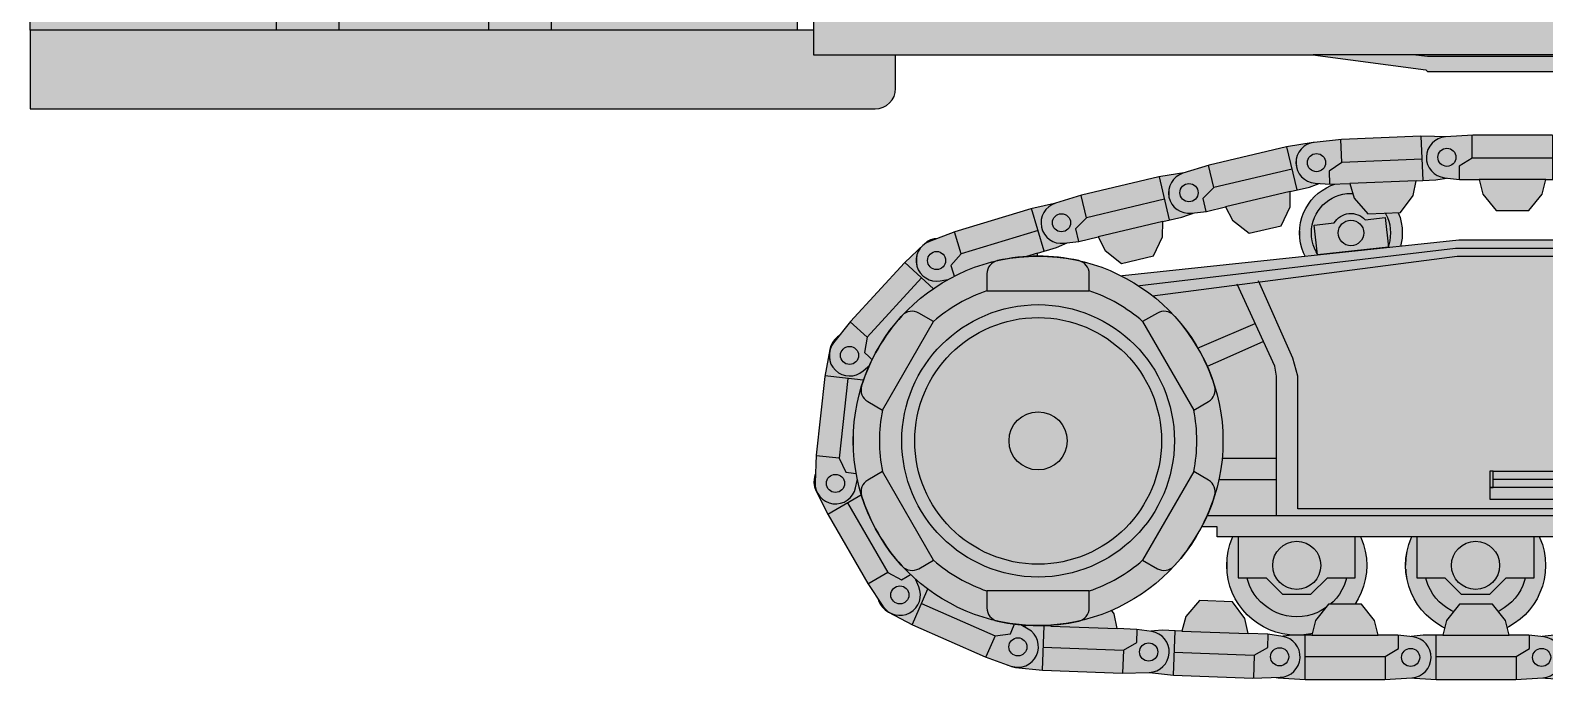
# Model space of a CAD drawing. Header units: millimetres. Extents: x -6554 to 5456, y -10594 to 19581.
# Drawn here: x -6554 to -2802, y 276 to 1887 of the extents above; entities that cross this region are included whole.
import ezdxf
from ezdxf.enums import TextEntityAlignment as Align

# ---------------------------------------------------------------- set-up
doc = ezdxf.new("R2010")
doc.units = ezdxf.units.MM
doc.set_wipeout_variables(frame=1)
doc.layers.add('Техника. Кран SANY SCC 1800', color=251, linetype='Continuous')
doc.layers.add('Техника. Кран SANY SCC 1800 Штрих', color=7, linetype='Continuous', true_color=0xffe494)
doc.styles.get("Standard").update_dxf_attribs({"font": 'arial.ttf'})

# ---------------------------------------------------------------- blocks, each defined once
blk = doc.blocks.new('BLOCK-20201113.150334')
at = {"color": 0, "linetype": 'ByBlock', "lineweight": -2, "transparency": 16777216}
blk.add_wipeout([(121.81131212791165, 36.98173590724005), (105.81460813989358, 70.77367630155393), (80.69104858475751, 98.46115595161714), (48.607622533506465, 117.65603930388156), (12.33163027497151, 126.70270497427353), (-25.008005372744336, 124.82084850021315), (-60.19061887511523, 112.17278614916816), (-90.18159490298592, 89.84945461042113), (-112.394113816469, 59.776314142367454), (-124.91227330803792, 24.54727133622842), (-126.6563412343326, -12.799053799741813), (-117.47588604017974, -49.04141874080608), (-98.16275197157096, -81.05380113482786), (-70.38275992309896, -106.07502844045715), (-36.532024944841694, -121.9469380774517), (0.4697165069746578, -127.3005259982827), (37.4309433758614, -121.67402775871864), (71.16362912043752, -105.55274720937007), (98.75821941645793, -80.3271974534598), (117.8345907205589, -48.1731645499311), (126.74734369990858, -11.86403885924247), (127.3013925808998, 0)], dxfattribs=at)
at = {"layer": 'Техника. Кран SANY SCC 1800 Штрих', "true_color": 0xadadad, "transparency": 16777216}
h = blk.add_hatch(color=253, dxfattribs=at)
h.dxf.hatch_style = 1
edge = h.paths.add_edge_path()
edge.add_arc((0, 0), 127.3013925808998, 0, 360)
at = {"layer": 'Техника. Кран SANY SCC 1800 Штрих', "transparency": 16777216}
h = blk.add_hatch(color=256, dxfattribs=at)
h.dxf.hatch_style = 1
edge = h.paths.add_edge_path()
edge.add_line((-83.1178960062125, -54.36107682582497), (-90.96002003184367, 19.41622406335409))
edge.add_line((-90.96002003184367, 19.41622406335409), (-41.4615607921628, 24.67763986139653))
edge.add_arc((-3.33066907387547e-14, -7.105427357601002e-15), 48.24983867797898, 42.895712417965285, 149.2391790215495, ccw=False)
edge.add_line((35.34753443863519, 32.84202706229462), (84.84599367831561, 38.10344286033705))
edge.add_line((84.84599367831561, 38.10344286033705), (92.68811770394768, -35.67385802884201))
edge.add_line((92.68811770394768, -35.67385802884201), (-83.1178960062125, -54.36107682582497))
at = {"color": 0, "linetype": 'ByBlock', "lineweight": -2, "transparency": 16777216}
blk.add_lwpolyline([(-83.1178960062125, -54.36107682582497), (-90.96002003184367, 19.41622406335409), (-41.4615607921628, 24.67763986139653, -0.5004542057179826), (35.34753443863519, 32.84202706229462), (84.84599367831561, 38.10344286033705), (92.68811770394768, -35.67385802884201)], format="xyb", close=True, dxfattribs=at)
for radius in [127.3013925808998, 97.94413496263614, 31.62702625891821]:
    blk.add_circle((0, 0), radius, dxfattribs=at)
blk = doc.blocks.new('BLOCK-20201113.14163')
at = {"color": 0, "linetype": 'ByBlock', "lineweight": -2, "transparency": 16777216}
blk.add_wipeout([(167.78424890663027, 43.303468969525454), (151.63907981433942, 83.85901310543244), (125.8712914935032, 119.09308369386628), (92.11604036736507, 146.7698188082095), (52.51534634892151, 165.1329252566232), (9.58216586201898, 173.01712835251146), (-33.959073797940206, 169.92211719709337), (-75.34535949146971, 156.0442930999332), (-111.9504258191737, 132.26430646573687), (-141.4514110521468, 100.09117302396498), (-161.97625985932663, 61.566515639108445), (-172.2225190404116, 19.135008265787405), (-171.5399877979736, -24.51075666371355), (-159.9719777787569, -66.60113310980233), (-138.25256462990487, -104.46517591623865), (-107.76000547916291, -135.70013200099507), (-70.4292783438781, -158.32391277983643), (-28.629293489051914, -170.90087232157256), (14.987431419622643, -172.6329096823628), (57.653093146289365, -163.41011430331355), (96.660240436085, -143.81774064695554), (129.53358178749787, -115.09906948041899), (154.18706097424416, -79.0765125311014), (169.05623271504558, -38.035967006940496), (173.2822685849787, -1.1368683772161603e-13)], dxfattribs=at)
at = {"layer": 'Техника. Кран SANY SCC 1800 Штрих', "true_color": 0xadadad, "transparency": 16777216}
h = blk.add_hatch(color=253, dxfattribs=at)
h.dxf.hatch_style = 1
edge = h.paths.add_edge_path()
edge.add_arc((0, 0), 173.2822685849787, 0, 360)
at = {"color": 0, "linetype": 'ByBlock', "lineweight": -2, "transparency": 16777216}
for radius in [173.2822685849787, 127.3659967992862]:
    blk.add_circle((0, 0), radius, dxfattribs=at)
blk.add_wipeout([(-145.0844929127338, -31.01377030010829), (-75.86623998025334, -31.041553174367436), (-35.24767781147739, -71.71568109166401), (35.24767781147739, -71.71568109166401), (75.86623998025334, -31.041553174367436), (145.0844929127338, -31.01377030010829), (145.0844929127338, 70.67154949313087), (-145.0844929127338, 70.67154949313087)], dxfattribs=at)
at = {"layer": 'Техника. Кран SANY SCC 1800 Штрих', "transparency": 16777216}
h = blk.add_hatch(color=256, dxfattribs=at)
h.dxf.hatch_style = 1
h.paths.add_polyline_path([(-145.0844929127338, 70.6715494931309), (-145.0844929127338, -31.01377030010826), (-75.86623998025334, -31.04155317436744), (-35.24767781147739, -71.71568109166401), (35.24767781147739, -71.71568109166401), (75.86623998025334, -31.04155317436744), (145.0844929127338, -31.01377030010826), (145.0844929127338, 70.6715494931309)])
at = {"color": 0, "linetype": 'ByBlock', "lineweight": -2, "transparency": 16777216}
blk.add_lwpolyline([(-145.0844929127338, 70.6715494931309), (-145.0844929127338, -31.01377030010826), (-75.86623998025334, -31.04155317436744), (-35.24767781147739, -71.71568109166401), (35.24767781147739, -71.71568109166401), (75.86623998025334, -31.04155317436744), (145.0844929127338, -31.01377030010826), (145.0844929127338, 70.6715494931309)], close=True, dxfattribs=at)
blk.add_circle((0, 0), 59.60485915977569, dxfattribs=at)
blk = doc.blocks.new('BLOCK-20201113.142927')
at = {"color": 0, "linetype": 'ByBlock', "lineweight": -2, "transparency": 16777216}
blk.add_wipeout([(3.432532222691009, -50.43122189891977), (3.432532222691009, -50.43122189891977), (25.897900695778475, -43.45274182775023), (42.813243067464214, -27.104556693492754), (50.55353224463306, -4.890149472297196), (47.459992580937495, 18.429841460043292), (34.195582286037734, 37.85784661404358), (13.602918768239618, 49.23036497973766), (5.745663823422149, 50.75901279036958), (-31.52215389699535, 55.00000000000006), (-80.15801499094225, 55.00000000000006), (-89.32546577283293, 91.47686967593478), (-121.79808920844329, 132.1509975932309), (-203.2019107915566, 132.1509975932309), (-235.67453422716693, 91.47686967593478), (-244.84198500905765, 55.00000000000006), (-293.4778461030046, 55.00000000000006), (-330.7456638234303, 50.75901279036822), (-330.7456638234303, 50.75901279036822), (-352.86868740121645, 42.761276078522485), (-369.01933722155286, 25.657227577767912), (-375.7364629344389, 3.1123348769237396), (-371.5805570110273, -20.04193925747842), (-357.4422470979698, -38.8435391239162), (-336.35143086801367, -49.263204928994384), (-328.43253222269095, -50.43122189891977), (-260.94965691887137, -54.99999999999997), (-64.05034308112856, -54.99999999999997)], dxfattribs=at)
at = {"layer": 'Техника. Кран SANY SCC 1800 Штрих', "true_color": 0xadadad, "transparency": 16777216}
h = blk.add_hatch(color=253, dxfattribs=at)
h.dxf.hatch_style = 1
edge = h.paths.add_edge_path()
edge.add_line((-64.05034308112863, -55), (3.432532222690952, -50.43122189891983))
edge.add_arc((9.769962616701378e-15, 0.2687987270402765), 50.81608376225574, 273.8731728589847, 443.5078076067492)
edge.add_line((5.745663823422092, 50.75901279036952), (-31.52215389699541, 55))
edge.add_line((-31.52215389699541, 55), (-80.15801499094232, 55))
edge.add_line((-80.15801499094232, 55), (-89.32546577283301, 91.47686967593472))
edge.add_line((-89.32546577283301, 91.47686967593472), (-121.7980892084433, 132.1509975932308))
edge.add_line((-121.7980892084433, 132.1509975932308), (-203.2019107915567, 132.1509975932308))
edge.add_line((-203.2019107915567, 132.1509975932308), (-235.674534227167, 91.47686967593472))
edge.add_line((-235.674534227167, 91.47686967593472), (-244.8419850090577, 55))
edge.add_line((-244.8419850090577, 55), (-293.4778461030046, 55))
edge.add_line((-293.4778461030046, 55), (-330.7456638234303, 50.75901279036816))
edge.add_arc((-325.0000000000089, 0.2687987270398575), 50.81608376225473, 96.4921923932502, 266.1268271410252)
edge.add_line((-328.432532222691, -50.43122189891983), (-260.9496569188714, -55))
edge.add_line((-260.9496569188714, -55), (-64.05034308112863, -55))
at = {"color": 0, "linetype": 'ByBlock', "lineweight": -2, "transparency": 16777216}
blk.add_line((-244.8419850090577, 55), (-80.15801499094232, 55), dxfattribs=at)
blk.add_lwpolyline([(-64.05034308112863, -55), (3.432532222690952, -50.43122189891983, 0.9134026468780254), (5.745663823422092, 50.75901279036952), (-31.52215389699541, 55), (-80.15801499094232, 55), (-89.32546577283301, 91.47686967593472), (-121.7980892084433, 132.1509975932308), (-203.2019107915567, 132.1509975932308), (-235.674534227167, 91.47686967593472), (-244.8419850090577, 55), (-293.4778461030046, 55), (-330.7456638234303, 50.75901279036816, 0.9134026468781105), (-328.432532222691, -50.43122189891983), (-260.9496569188714, -55)], format="xyb", close=True, dxfattribs=at)
for points in [[(-262.2016225710458, 54.86459797551652), (-262.2016225710458, -55)], [(-62.8150471535123, 1.915996209953391), (-30.28685796937907, 22.28639961771432), (-30.28685796937907, 55)], [(-262.1849528464877, 1.915996209953391), (-62.8150471535123, 1.915996209953391)], [(-62.8150471535123, 1.915996209953391), (-62.8150471535123, -55)]]:
    blk.add_lwpolyline(points, dxfattribs=at)
for centre in [(-325, 0), (0, 0)]:
    blk.add_circle(centre, 22.47519651151177, dxfattribs=at)
blk = doc.blocks.new('BLOCK-20201113.150227')
at = {"color": 0, "linetype": 'ByBlock', "lineweight": -2, "transparency": 16777216}
blk.add_wipeout([(-2606.058335982071, 441.9261224063912), (2336.869225280111, 441.9261224063912), (2742.608086012396, 381.5507793502675), (2747.9515798746324, 417.46052333264197), (2770.5460306196696, 429.3416364334953), (2945.41699219793, 403.32023370961906), (2963.5732210677916, 385.3752788138736), (2958.2297272055575, 349.4655348314991), (4005.109970435358, 193.68614088928825), (4005.109970435358, 96.03058320131913), (4033.62073693973, 96.03058320131913), (4033.62073693973, -209.2444530900584), (4005.081923569421, -209.2444530900584), (4005.081923569421, -294.4651979687824), (-3204.52849329771, -294.4651979687824), (-3204.52849329771, -269.8524110711787), (-3327.160686386913, -269.8524110711787), (-3327.160686386913, -269.8524110711787), (-3367.700209387212, -320.8852983444558), (-3416.2582862497534, -364.3585278075425), (-3471.4466325607027, -399.02919177582453), (-3531.687403274307, -423.90604954302626), (-3595.2583035950825, -438.2778671366618), (-3660.341829705104, -441.73375162906586), (-3725.077231534888, -434.1748986423313), (-3787.6137119526215, -415.8174171837745), (-3846.163341397051, -387.1861510493777), (-3899.052175114897, -349.09967344242614), (-3944.7681115514733, -302.646883813969), (-3982.004123614286, -249.15587602577398), (-4009.6956268197578, -190.15596790076052), (-4027.050915960853, -127.33397774311106), (-4033.573800105618, -62.48599789043692), (-4029.0777887878644, 2.5339558989135185), (-4013.691423804138, 65.86695109988523), (-3987.8546041799514, 125.70228564600347), (-3952.306009375136, 180.3292562369288), (-3908.0619803012355, 228.18606766274934), (-3856.3874619465446, 267.9044848183912), (-3798.759838364542, 298.34895079875696), (-3736.82669399008, 318.64905268103576), (-3688.9077448009994, 326.82514605330925)], dxfattribs=at)
at = {"layer": 'Техника. Кран SANY SCC 1800 Штрих', "transparency": 16777216}
h = blk.add_hatch(color=256, dxfattribs=at)
h.dxf.hatch_style = 1
edge = h.paths.add_edge_path()
edge.add_line((-3688.907744800999, 326.8251460533102), (-2606.058335982071, 441.9261224063921))
edge.add_line((-2606.058335982071, 441.9261224063921), (2336.869225280111, 441.9261224063921))
edge.add_line((2336.869225280111, 441.9261224063921), (2742.608086012396, 381.5507793502675))
edge.add_line((2742.608086012396, 381.5507793502675), (2747.951579874632, 417.4605233326411))
edge.add_line((2747.951579874632, 417.4605233326411), (2770.54603061967, 429.3416364334953))
edge.add_line((2770.54603061967, 429.3416364334953), (2945.416992197929, 403.3202337096191))
edge.add_line((2945.416992197929, 403.3202337096191), (2963.573221067792, 385.3752788138745))
edge.add_line((2963.573221067792, 385.3752788138745), (2958.229727205558, 349.4655348314991))
edge.add_line((2958.229727205558, 349.4655348314991), (4005.109970435357, 193.6861408892887))
edge.add_line((4005.109970435357, 193.6861408892887), (4005.109970435357, 96.0305832013205))
edge.add_line((4005.109970435357, 96.0305832013205), (4033.62073693973, 96.0305832013205))
edge.add_line((4033.62073693973, 96.0305832013205), (4033.62073693973, -209.2444530900589))
edge.add_line((4033.62073693973, -209.2444530900589), (4005.081923569421, -209.2444530900589))
edge.add_line((4005.081923569421, -209.2444530900589), (4005.081923569421, -294.4651979687819))
edge.add_line((4005.081923569421, -294.4651979687819), (-3204.528493297709, -294.4651979687819))
edge.add_line((-3204.528493297709, -294.4651979687819), (-3204.528493297709, -269.8524110711783))
edge.add_line((-3204.528493297709, -269.8524110711783), (-3327.160686386913, -269.8524110711783))
edge.add_arc((-3648.165473485136, -56.47085895179795), 385.4552634545951, 96.06744571975759, 326.38681662259023, ccw=False)
at = {"color": 0, "linetype": 'ByBlock', "lineweight": -2, "transparency": 16777216}
blk.add_lwpolyline([(-3688.907744800999, 326.8251460533102), (-2606.058335982071, 441.9261224063921), (2336.869225280111, 441.9261224063921), (2742.608086012396, 381.5507793502675), (2747.951579874632, 417.4605233326411), (2770.54603061967, 429.3416364334953), (2945.416992197929, 403.3202337096191), (2963.573221067792, 385.3752788138745), (2958.229727205558, 349.4655348314991), (4005.109970435357, 193.6861408892887), (4005.109970435357, 96.0305832013205), (4033.62073693973, 96.0305832013205), (4033.62073693973, -209.2444530900589), (4005.081923569421, -209.2444530900589), (4005.081923569421, -294.4651979687819), (-3204.528493297709, -294.4651979687819), (-3204.528493297709, -269.8524110711783), (-3327.160686386913, -269.8524110711783, -1.574523188373313)], format="xyb", close=True, dxfattribs=at)
for points in [[(-3689.724012373841, 294.0204641542525), (-2614.226501014642, 421.5446058489269), (2301.240859761208, 421.5446058489269), (4005.082187561094, 165.3087131196667)], [(-3542.438984076845, 280.2681930819701), (-2610.114635624097, 401.1964287405754), (-1304.267643908491, 401.1964287405754), (-1304.267643908491, -225.374064730755)], [(-1287.849857521439, -225.374064730755), (-3004.710662303188, -225.374064730755), (-3004.710662303188, 104.041617623438), (-3016.917037120429, 148.922373880851), (-3102.377158345567, 340.2352460382972)], [(-3057.646730786246, -241.6492724725281), (-3057.646730786246, 104.1919463215299), (-3061.703030428272, 128.5853099222027), (-3155.27575093746, 332.0115152572052)], [(-3349.735285390534, 131.9719773700273), (-3110.489757629618, 234.3324859323247)], [(-3325.191517374783, 85.86361825460914), (-3090.208259419492, 189.7131898700436)], [(-3297.819792656305, -99.23981558832065), (-3057.646730786246, -99.23981558832065)], [(-3308.416112422846, -152.0828424316933), (-3057.646730786246, -152.0828424316933)], [(-3347.678233699134, -241.6159330234118), (4005.081923569421, -241.6159330234118)]]:
    blk.add_lwpolyline(points, dxfattribs=at)
for points in [[(-2528.705257466132, -131.7235521736375), (-2528.688587741575, -172.4754721388613), (-2520.592650444984, -172.4721604655738), (-2520.609320169541, -131.72024050035)], [(-2520.592658182082, -131.7235521736375), (-2215.520036814843, -131.7268638469254), (-2215.520257786801, -152.0828858586196), (-2520.59287915404, -152.0795741853317)], [(-2528.688587741575, -200.9251353815616), (-2207.407429793752, -200.9251353815616), (-2207.407429793752, -172.4754721388617), (-2528.688587741575, -172.4754721388617)]]:
    blk.add_lwpolyline(points, close=True, dxfattribs=at)
blk.add_circle((-3648.165473485136, -56.47085895179794), 352.9465678076411, dxfattribs=at)
blk = doc.blocks.new('*U1')
at = {"color": 0, "linetype": 'ByBlock', "lineweight": -2}
blk.add_lwpolyline([(-100.7542170375336, 31.68359700821202, 0.3506497923044713), (-126.7558923937822, -0.8340782691102504), (-126.7558923937822, -42.90235564371415), (126.7558923937822, -42.90235564371415), (126.7558923937822, -0.8340782691102504, 0.3506497923044713), (100.7542170375336, 31.68359700821202, 0.1113477824091882)], format="xyb", close=True, dxfattribs=at)
blk = doc.blocks.new('*U2')
at = {"color": 0, "linetype": 'ByBlock', "lineweight": -2, "transparency": 16777216}
blk.add_blockref('*U1', (2233.597275022788, 4234.526415036973), dxfattribs=at)
for p, rotation in [((1874.077822846987, 4026.957762544367), 59.99999999999999), ((2593.11672719859, 4026.957762544367), 299.9999999999999), ((1874.077822846987, 3611.820457559155), 120), ((2593.11672719859, 3611.820457559155), 240), ((2233.597275022788, 3404.251805066549), 180)]:
    blk.add_blockref('*U1', p, dxfattribs=dict(at, rotation=rotation))
blk = doc.blocks.new('BLOCK-20201113.142016')
at = {"color": 0, "linetype": 'ByBlock', "lineweight": -2, "transparency": 16777216}
blk.add_wipeout([(452.5279760660534, 70.84321835308401), (436.1255688241612, 139.98149494437916), (409.2271859199806, 205.7509198353073), (372.4801747976856, 266.5686592451316), (326.76890400150387, 320.97104867373537), (273.1934796019474, 367.64881804793254), (213.04326959482202, 405.4786011485801), (147.7658734456177, 433.54997099978596), (78.93228357086892, 451.18735057551135), (8.19907719447289, 457.96627151158236), (-62.73145151484304, 453.72358953431353), (-132.15225954867785, 438.56141075708), (-198.39263745162404, 412.84463435298494), (-259.85841729584234, 377.1921707426616), (-315.0703385760434, 332.4620466438821), (-362.69964869561244, 279.73075545091706), (-401.6000812680718, 220.26734990583486), (-430.8354426310462, 155.50290055806659), (-449.702142664444, 86.99605503739531), (-457.7461276770035, 16.395527004942892), (-454.7738078474555, -54.599582461654904), (-440.8567162360504, -124.28067612717587), (-416.3297872407803, -190.97078039613268), (-381.7832959296703, -253.06490404269653), (-338.04865224045096, -309.06866458357763), (-286.1783919301943, -357.6342526958364), (-227.4208458208721, -397.59286914528604), (-163.19009696109313, -427.98285358515295), (-95.03194872721174, -448.07282826586356), (-24.58672288935061, -457.37929967000446), (46.450217040756506, -455.6782944643381), (116.36926711890597, -443.01074973331083), (183.4877269936161, -419.6815277704962), (246.1902964584931, -386.25207913840507), (302.9679499252401, -343.52693057045576), (352.45425324839846, -292.5343229027583), (393.4582488863207, -234.50146501114136), (424.99311797068736, -170.82499930225322), (446.2999294915251, -103.03738954826622), (456.8659050401599, -32.77003998924977), (458.0396606289256, -2.2737367544323206e-13)], dxfattribs=at)
at = {"layer": 'Техника. Кран SANY SCC 1800 Штрих', "true_color": 0xadadad, "transparency": 16777216}
h = blk.add_hatch(color=253, dxfattribs=at)
h.dxf.hatch_style = 1
edge = h.paths.add_edge_path()
edge.add_arc((0, 0), 458.0396606289257, 0, 360)
at = {"color": 0, "linetype": 'ByBlock', "lineweight": -2, "transparency": 16777216}
for radius in [458.0396606289257, 337.7253539991992, 305.7730510978384, 72.10960792944024]:
    blk.add_circle((0, 0), radius, dxfattribs=at)
for start, end in [(108.8050730948377, 131.1949269051623), (48.8050730948377, 71.19492690516235), (168.8050730948377, 191.1949269051623), (348.8050730948377, 11.19492690516234), (228.8050730948377, 251.1949269051623), (288.8050730948377, 311.1949269051623)]:
    blk.add_arc((0, 0), 393.2250167115661, start, end, dxfattribs=at)
blk.add_blockref('*U2', (-2233.597275022788, -3819.389110051761), dxfattribs=at)
blk = doc.blocks.new('BLOCK-20201115.205518')
at = {"color": 0, "linetype": 'ByBlock', "lineweight": -2, "transparency": 16777216}
for name, p in [('BLOCK-20201113.150334', (-2927.743730138334, 1107.512721688945)), ('BLOCK-20201113.14163', (-3062, 283.2822685849787)), ('BLOCK-20201113.14163', (-2619, 283.2822685849787))]:
    blk.add_blockref(name, p, dxfattribs=at)
blk.add_blockref('BLOCK-20201113.142927', (-2130.741600443669, 55), dxfattribs=at)
blk.add_blockref('BLOCK-20201113.142927', (-2455.341600443669, 55), dxfattribs=at)
blk.add_blockref('BLOCK-20201113.142927', (-2779.941600443669, 55), dxfattribs=at)
at = {"color": 0, "linetype": 'ByBlock', "lineweight": -2, "transparency": 16777216, "rotation": 357.8892922874758}
blk.add_blockref('BLOCK-20201113.142927', (-3104.513424581473, 56.52951107748277), dxfattribs=at)
blk.add_blockref('BLOCK-20201113.142927', (-3428.893192626705, 68.48468079274653), dxfattribs=at)
at = {"color": 0, "linetype": 'ByBlock', "lineweight": -2, "transparency": 16777216, "rotation": 336.2269149652674}
blk.add_blockref('BLOCK-20201113.142927', (-3752.943262233125, 81.21867850651142), dxfattribs=at)
at = {"color": 0, "linetype": 'ByBlock', "lineweight": -2, "transparency": 16777216, "rotation": 299.9901249002318}
blk.add_blockref('BLOCK-20201113.142927', (-4045.376714343827, 210.0148830824064), dxfattribs=at)
at = {"color": 0, "linetype": 'ByBlock', "lineweight": -2, "transparency": 16777216, "rotation": 263.7391067876217}
blk.add_blockref('BLOCK-20201113.142927', (-4204.935490908756, 486.4888254738744), dxfattribs=at)
at = {"color": 0, "linetype": 'ByBlock', "lineweight": -2, "transparency": 16777216, "rotation": 227.4880886750115}
blk.add_blockref('BLOCK-20201113.142927', (-4170.123457275357, 803.7977700605115), dxfattribs=at)
at = {"color": 0, "linetype": 'ByBlock', "lineweight": -2, "transparency": 16777216, "rotation": 196.8376802669324}
blk.add_blockref('BLOCK-20201113.142927', (-3954.417458900764, 1039.101332008899), dxfattribs=at)
at = {"color": 0, "linetype": 'ByBlock', "lineweight": -2, "transparency": 16777216, "rotation": 193.2754573099571}
blk.add_blockref('BLOCK-20201113.142927', (-3644.939748241931, 1132.760284509013), dxfattribs=at)
blk.add_blockref('BLOCK-20201113.142927', (-3329.013928394482, 1207.299108981346), dxfattribs=at)
at = {"color": 0, "linetype": 'ByBlock', "lineweight": -2, "transparency": 16777216, "rotation": 182.3329865793087}
blk.add_blockref('BLOCK-20201113.142927', (-3013.088108547032, 1281.837933453681), dxfattribs=at)
at = {"color": 0, "linetype": 'ByBlock', "lineweight": -2, "transparency": 16777216}
blk.add_blockref('BLOCK-20201113.150227', (-54.69086221649286, 648.4405608191569), dxfattribs=at)
at = {"color": 0, "linetype": 'ByBlock', "lineweight": -2, "transparency": 16777216, "rotation": 180}
blk.add_blockref('BLOCK-20201113.142927', (-2690.019795385547, 1295), dxfattribs=at)
at = {"color": 0, "linetype": 'ByBlock', "lineweight": -2, "transparency": 16777216}
blk.add_blockref('BLOCK-20201113.142016', (-3702.856335701628, 591.9697018673592), dxfattribs=at)
blk = doc.blocks.new('BLOCK-20201115.205553')
at = {"color": 0, "linetype": 'ByBlock', "lineweight": -2, "transparency": 16777216}
blk.add_wipeout([(-4259.619102375178, 2330.6040068283864), (-4861.159300513558, 2330.6040068283864), (-4861.159300513558, 2540.218165711998), (-4830.71693107755, 2712.6985898673147), (-4793.5224210060005, 2807.386574657299), (-4793.5224210060005, 2807.386574657299), (-4790.393456193539, 2835.419097500663), (-4798.161308652901, 2862.535019501047), (-4815.658468340827, 2884.6588112333984), (-4840.2551080597805, 2898.465261620713), (-4861.159300513558, 2902.056326844303), (-5221.863138858593, 2902.056326844303), (-5476.606891511157, 2834.4012147337735), (-5476.606891511157, 2834.4012147337735), (-5504.197585647626, 2820.324422820636), (-5527.739238012207, 2800.19501454709), (-5545.930634505989, 2775.1255995737793), (-5557.766284892765, 2746.5018357852787), (-5557.766284892765, 2746.5018357852787), (-5638.901368137063, 2401.601762817907), (-5669.337660038756, 2404.9626392998653), (-5669.337660038756, 2404.9626392998653), (-5689.300502075388, 2401.0521297071537), (-5705.710902338322, 2389.031068578267), (-5715.459707267244, 2371.176994815901), (-5716.699885036731, 2350.8725838036553), (-5716.699885036731, 2350.8725838036553), (-5703.146983491053, 2235.885634366783), (-5703.146983491053, 2235.885634366783), (-5702.00896862562, 2232.2439441207625), (-5699.781076786769, 2229.146609195979), (-5696.690452236628, 2226.909417748657), (-5693.052198976533, 2225.7604621806267), (-5693.052198976533, 2225.7604621806267), (-5679.499297430855, 2225.7604621806267), (-5679.499297430855, 2225.7604621806267), (-5675.850953740758, 2226.9204295841673), (-5672.748157527705, 2229.162881750569), (-5670.5019932689975, 2232.2629917778495), (-5669.337660038756, 2235.909944504073), (-5669.337660038756, 2235.909944504073), (-5669.337660038756, 2083.7041748583542), (-5676.108033277269, 2083.7224074613405), (-5676.108033277269, 1833.510319283952), (-5665.988938625439, 1738.8344895626096), (-5655.839456302007, 1738.8344895626096), (-5655.839456302007, 1735.394605134435), (-5638.931755808699, 1735.394605134435), (-5638.931755808699, 1738.8344895626096), (-5635.528336586467, 1738.8344895626096), (-5628.77619595093, 1833.510319283952), (-5628.77619595093, 1859.7265130683409), (-5625.378854263014, 1857.1580053441353), (-4939.344017606592, 1857.1580053441353), (-4259.603700510094, 1758.688750984158), (-4259.598046138831, 1548.725790673776), (-3022.0177160231547, 1548.725790673776), (-2742.158576356527, 1512.1968675961393), (-2738.0467109659803, 1508.0850022055924), (-1700.5079607648804, 1508.0850022055924), (-1598.8933005390863, 1491.8598036374888), (1187.9749164598006, 1491.8598036374888), (1224.5690790532185, 1471.467173930323), (1578.5784628798497, 1471.467173930323), (1598.9155268384966, 1487.7312685223915), (1598.9155268384966, 1516.1809317650914), (1521.6235706459297, 1516.1809317650914), (1521.6235706459297, 1540.5909650903159), (1529.6806041814598, 1540.6298611142888), (1529.6806041814598, 1548.742460398334), (1452.444213737413, 1548.742460398334), (1452.444213737413, 1540.6298611142888), (1460.5568130214633, 1540.6298611142888), (1460.5568130214633, 1516.1809317650914), (1330.3662642370055, 1516.1976014896418), (1330.3662642370055, 1516.1976014896418), (1311.192399374343, 1527.0403939548455), (1295.641563565086, 1542.64086663514), (1284.8599297389978, 1561.849188119727), (1279.642157230257, 1583.249610831957), (1279.642157230257, 1816.5661535846912), (1523.0960272377934, 2171.6582516157832), (1523.0960272377934, 2171.6582516157832), (1548.1208344288902, 2208.3751640887476), (1563.361428196465, 2250.1135988714586), (1567.8841971624634, 2294.3167344771955), (1561.412084630057, 2338.276766277306), (1544.341560578856, 2379.3007817452763), (1517.7183346266497, 2414.8757234373807), (1483.1732977379602, 2442.822334374272), (1442.8226167752118, 2461.4286554061537), (1399.138101920712, 2469.554896752913), (1354.7957880281483, 2466.7032594771963), (1350.6642233570633, 2465.86561077485), (1350.6642233570633, 2465.86561077485), (1301.2646900413592, 2464.3555712359566), (1252.7558122372134, 2473.815110622252), (1207.5430794013778, 2493.775143205733), (1167.8685296322465, 2523.245878042774), (1135.6995700414918, 2560.7659013645525), (1118.7885635939856, 2590.2668506740156), (1000.8280360589733, 3049.990071061652), (1013.0525007335723, 3306.3148689885456), (1013.0525007335723, 3306.3148689885456), (1015.5350545104379, 3330.333592872702), (1009.6162229663473, 3353.7436249835528), (996.016278309789, 3373.69616055217), (976.3902198594874, 3387.763143170475), (976.3902198594874, 3387.763143170475), (748.5706509238107, 3501.617361889791), (748.5706509238107, 3501.617361889791), (707.839952115346, 3509.6712521700592), (666.4231522949494, 3506.7551474549155), (627.2228313279861, 3493.0734147371804), (592.986233396719, 3469.584899752933), (566.1127341227511, 3437.935728976361), (555.0595207224355, 3417.571725337719), (455.6391378713506, 3200.451004906531), (44.741540709026594, 2993.0462919774354), (-28.43855009299682, 3094.759394644937), (-28.43855009299682, 3094.759394644937), (-44.947247732664664, 3117.156630476218), (-68.8103215106255, 3131.464914108701), (-96.34375537273809, 3135.475311894538), (-123.29689773415475, 3128.568692787827), (-145.50868325631473, 3111.8113106964174), (-159.5500241688767, 3087.790194652044), (-162.74096426799952, 3074.3945478120295), (-162.74096426799952, 3005.2707566520367), (-174.96542894259596, 3005.2707566520367), (-174.96542894259596, 2993.0462919774354), (-2103.345941941054, 2993.0462919575066), (-2187.468988258428, 3081.159580237955), (-1851.1117896502874, 3330.752685188035), (-1912.1340946759371, 3408.0779808297148), (-2241.7223320276316, 3243.281083866441), (-2241.7223320276316, 3243.281083866441), (-2269.5756434824166, 3226.734657021546), (-2301.352170068086, 3220.4224816056512), (-2333.4149125273816, 3225.067021014419), (-2362.094112612949, 3240.1366820186586), (-2384.107277220052, 3263.906658550227), (-2396.934877881346, 3293.6563452982427), (-2399.1087247381406, 3325.980726037462), (-2390.3800089918323, 3357.1800965719904), (-2371.8239756144612, 3383.6068251811157), (-2387.342718984073, 3493.4714231566277), (-2473.5481914316624, 3493.4714231566277), (-2538.7212578718245, 3261.6066677286317), (-2538.7212578718245, 3085.2797203704276), (-2538.7212578718245, 3085.2797203704276), (-2535.0480425207124, 3066.1587662906504), (-2524.551323976008, 3049.7599158513713), (-2508.7254395832533, 3038.4177476669474), (-2489.823399173438, 3033.746959266441), (-2489.823399173438, 2993.046291953511), (-4259.636942162801, 2993.0462919352212)], dxfattribs=at)
at = {"layer": 'Техника. Кран SANY SCC 1800 Штрих', "transparency": 16777216}
h = blk.add_hatch(color=256, dxfattribs=at)
h.dxf.hatch_style = 1
edge = h.paths.add_edge_path()
edge.add_line((-4259.636942162801, 2993.046291977438), (-4259.619102375179, 2330.604006828389))
edge.add_line((-4259.619102375178, 2330.604006828389), (-4861.159300513557, 2330.604006828389))
edge.add_line((-4861.159300513558, 2330.604006828389), (-4861.159300513558, 2540.218165712))
edge.add_line((-4861.159300513558, 2540.218165712), (-4830.71693107755, 2712.698589867317))
edge.add_line((-4830.71693107755, 2712.698589867317), (-4793.522421006001, 2807.386574657301))
edge.add_arc((-4862.893790844264, 2829.320631664315), 72.75637298562813, 342.4539242559648, 448.6339562123362)
edge.add_line((-4861.159300513558, 2902.056326844306), (-5221.863138858593, 2902.056326844306))
edge.add_line((-5221.863138858593, 2902.056326844306), (-5476.606891511157, 2834.401214733776))
edge.add_arc((-5430.942051540766, 2710.820083471961), 131.7481446300903, 110.2799289347394, 164.2861556031438)
edge.add_line((-5557.766284892765, 2746.50183578528), (-5638.901368137063, 2401.601762817909))
edge.add_line((-5638.901368137063, 2401.601762817909), (-5669.337660038756, 2404.962639299867))
edge.add_arc((-5670.550385593142, 2358.243888017012), 46.73448859995808, 88.513049817532, 189.0750045166855)
edge.add_line((-5716.699885036731, 2350.872583803657), (-5703.146983491053, 2235.885634366785))
edge.add_arc((-5691.319162985506, 2237.583127097474), 11.94900914227496, 188.1671470396083, 261.6606385438185)
edge.add_line((-5693.052198976533, 2225.760462180629), (-5679.499297430855, 2225.760462180629))
edge.add_arc((-5681.292313786998, 2237.717270532336), 12.09049931197245, 278.5283994222414, 351.4030239497716)
edge.add_line((-5669.337660038756, 2235.909944504076), (-5669.337660038756, 2083.704174858356))
edge.add_line((-5669.337660038756, 2083.704174858356), (-5676.108033277269, 2083.722407461342))
edge.add_line((-5676.108033277269, 2083.722407461342), (-5676.108033277269, 1833.510319283954))
edge.add_line((-5676.108033277269, 1833.510319283954), (-5665.98893862544, 1738.834489562612))
edge.add_line((-5665.98893862544, 1738.834489562612), (-5655.839456302008, 1738.834489562612))
edge.add_line((-5655.839456302008, 1738.834489562612), (-5655.839456302008, 1735.394605134437))
edge.add_line((-5655.839456302008, 1735.394605134437), (-5638.931755808699, 1735.394605134437))
edge.add_line((-5638.931755808699, 1735.394605134437), (-5638.931755808699, 1738.834489562612))
edge.add_line((-5638.931755808699, 1738.834489562612), (-5635.528336586467, 1738.834489562612))
edge.add_line((-5635.528336586467, 1738.834489562612), (-5628.77619595093, 1833.510319283954))
edge.add_line((-5628.77619595093, 1833.510319283954), (-5628.77619595093, 1859.726513068343))
edge.add_line((-5628.77619595093, 1859.726513068343), (-5625.378854263014, 1857.158005344138))
edge.add_line((-5625.378854263014, 1857.158005344138), (-4939.344017606592, 1857.158005344138))
edge.add_line((-4939.344017606592, 1857.158005344138), (-4259.603700510094, 1758.68875098416))
edge.add_line((-4259.603700510095, 1758.68875098416), (-4259.598046138833, 1548.725790673778))
edge.add_line((-4259.598046138832, 1548.72579067378), (-3022.017716023154, 1548.72579067378))
edge.add_line((-3022.017716023154, 1548.72579067378), (-2742.158576356527, 1512.196867596143))
edge.add_line((-2742.158576356527, 1512.19686759614), (-2738.04671096598, 1508.085002205593))
edge.add_line((-2738.04671096598, 1508.085002205597), (-1700.50796076488, 1508.085002205597))
edge.add_line((-1700.50796076488, 1508.085002205597), (-1598.893300539086, 1491.859803637493))
edge.add_line((-1598.893300539086, 1491.85980363749), (1187.974916459802, 1491.85980363749))
edge.add_line((1187.9749164598, 1491.85980363749), (1224.569079053217, 1471.467173930323))
edge.add_line((1224.569079053221, 1471.467173930323), (1578.578462879852, 1471.467173930323))
edge.add_line((1578.57846287985, 1471.467173930323), (1598.915526838497, 1487.731268522391))
edge.add_line((1598.915526838497, 1487.731268522395), (1598.915526838497, 1516.180931765095))
edge.add_line((1598.915526838497, 1516.180931765091), (1521.62357064593, 1516.180931765091))
edge.add_line((1521.62357064593, 1516.180931765091), (1521.62357064593, 1540.590965090316))
edge.add_line((1521.62357064593, 1540.59096509032), (1529.68060418146, 1540.629861114292))
edge.add_line((1529.68060418146, 1540.629861114292), (1529.68060418146, 1548.742460398338))
edge.add_line((1529.68060418146, 1548.742460398338), (1452.444213737414, 1548.742460398338))
edge.add_line((1452.444213737414, 1548.742460398338), (1452.444213737414, 1540.629861114292))
edge.add_line((1452.444213737414, 1540.629861114292), (1460.556813021463, 1540.629861114292))
edge.add_line((1460.556813021463, 1540.629861114292), (1460.556813021463, 1516.180931765095))
edge.add_line((1460.556813021463, 1516.180931765091), (1330.366264237005, 1516.197601489643))
edge.add_arc((1360.348271475847, 1591.590778924327), 81.13600903278038, 185.9007041795566, 248.313504356995, ccw=False)
edge.add_line((1279.642157230257, 1583.249610831959), (1279.642157230257, 1816.566153584694))
edge.add_line((1279.642157230257, 1816.566153584694), (1523.096027237794, 2171.658251615785))
edge.add_arc((1388.399963809432, 2290.348224204105), 179.5281011321452, 318.614502871259, 462.1337248923635)
edge.add_arc((1319.225566674831, 2685.567084822878), 221.9394665958689, 205.4293249236177, 278.1435787538353, ccw=False)
edge.add_line((1118.788563593986, 2590.266850674017), (1000.828036058974, 3049.990071061655))
edge.add_line((1000.828036058974, 3049.990071061655), (1013.052500733573, 3306.314868988547))
edge.add_arc((946.4967327958657, 3325.331672729168), 69.21928250341192, 344.0539116355132, 424.4139306612613)
edge.add_line((976.3902198594878, 3387.763143170478), (748.5706509238116, 3501.617361889794))
edge.add_arc((698.0500033160679, 3353.140817925294), 156.8362838833791, 71.20860808302686, 155.7438739604852)
edge.add_line((555.059520722436, 3417.571725337721), (455.6391378713506, 3200.451004906534))
edge.add_line((455.6391378713488, 3200.451004906534), (44.74154070902478, 2993.046291977438))
edge.add_line((44.74154070902659, 2993.046291977438), (-28.43855009299659, 3094.75939464494))
edge.add_arc((-92.5849392627315, 3064.760750472018), 70.81439045651985, 25.06357029564548, 172.1810680644573)
edge.add_line((-162.7409642679995, 3074.394547812031), (-162.7409642679995, 3005.270756652038))
edge.add_line((-162.7409642679995, 3005.270756652038), (-174.9654289425962, 3005.270756652038))
edge.add_line((-174.9654289425962, 3005.270756652038), (-174.9654289425962, 2993.046291977438))
edge.add_line((-174.9654289425962, 2993.046291977438), (-2103.345941941054, 2993.046291957508))
edge.add_line((-2103.345941941054, 2993.046291957507), (-2187.468988258428, 3081.159580237957))
edge.add_line((-2187.468988258428, 3081.159580237958), (-1851.111789650287, 3330.752685188038))
edge.add_line((-1851.111789650287, 3330.752685188038), (-1912.134094675937, 3408.077980829717))
edge.add_line((-1912.134094675937, 3408.077980829717), (-2241.722332027632, 3243.281083866443))
edge.add_arc((-2303.852843198387, 3316.151492059176), 95.76166669662366, 135.218221598061, 310.4514567614671, ccw=False)
edge.add_line((-2371.823975614461, 3383.606825181118), (-2387.342718984073, 3493.47142315663))
edge.add_line((-2387.342718984073, 3493.47142315663), (-2473.548191431662, 3493.47142315663))
edge.add_line((-2473.548191431662, 3493.47142315663), (-2538.721257871824, 3261.606667728634))
edge.add_line((-2538.721257871824, 3261.606667728634), (-2538.721257871824, 3085.27972037043))
edge.add_arc((-2487.117504797312, 3085.27972037043), 51.6037530745125, 179.9999999999995, 266.9942600558082)
edge.add_line((-2489.823399173438, 3033.746959266444), (-2489.823399173438, 2993.046291953514))
edge.add_line((-2489.823399173438, 2993.046291953513), (-4259.636942162801, 2993.046291935222))
at = {"color": 0, "linetype": 'ByBlock', "lineweight": -2, "transparency": 16777216}
for points in [[(-4259.603700510095, 1758.68875098416), (-4259.598046138832, 1548.72579067378), (-3022.017716023154, 1548.72579067378), (-2742.158576356527, 1512.19686759614), (-2738.04671096598, 1508.085002205597), (-1700.50796076488, 1508.085002205597)], [(1101.073723362573, 1544.702830480863), (-2738.430793467574, 1544.702830480863), (-2774.664539241254, 1548.759130122889)]]:
    blk.add_lwpolyline(points, dxfattribs=at)
blk.add_lwpolyline([(-174.9654289425962, 2993.046291977438), (301.0996780850328, 2993.046291977438, -0.3299496227819316), (374.3408912104242, 2940.214378283772), (532.9811032375837, 2268.869004654303), (532.9811032375837, 1548.742460398338), (-3021.549371407324, 1548.742460398338)], format="xyb", dxfattribs=at)
blk = doc.blocks.new('BLOCK-20201125.104223')
at = {"color": 0, "linetype": 'ByBlock', "lineweight": -2, "transparency": 16777216}
blk.add_wipeout([(-950, 290), (950, 290), (950, -290), (-950, -290)], dxfattribs=at)
at = {"layer": 'Техника. Кран SANY SCC 1800 Штрих', "transparency": 16777216}
h = blk.add_hatch(color=256, dxfattribs=at)
h.dxf.hatch_style = 1
h.set_gradient(color1=(132, 132, 132), color2=(173, 173, 173), tint=1)
h.paths.add_polyline_path([(-950, 290), (-950, -290.0000000000001), (-340.7903502324889, -290.0000000000001), (-340.7903502324889, 290)])
at = {"layer": 'Техника. Кран SANY SCC 1800 Штрих', "true_color": 0xadadad, "transparency": 16777216}
h = blk.add_hatch(color=253, dxfattribs=at)
h.dxf.hatch_style = 1
h.paths.add_polyline_path([(-185.1985939332335, 290), (-340.7903502324889, 290), (-340.7903502324889, -290), (-185.1985939332335, -290)])
h.paths.add_polyline_path([(185.1985939332335, -290), (340.7903502324889, -290.0000000000001), (340.7903502324889, 290), (185.1985939332335, 290)])
at = {"layer": 'Техника. Кран SANY SCC 1800 Штрих', "true_color": 0x969696, "transparency": 16777216}
h = blk.add_hatch(color=252, dxfattribs=at)
h.dxf.hatch_style = 1
h.paths.add_polyline_path([(185.1985939332335, 290), (-185.1985939332335, 290), (-185.1985939332335, -290), (185.1985939332335, -290.0000000000001)])
h.paths.add_polyline_path([(84.68705977837521, 0, -1), (-84.68705977837521, 0, -1)], flags=16)
at = {"layer": 'Техника. Кран SANY SCC 1800 Штрих', "transparency": 16777216}
h = blk.add_hatch(color=256, dxfattribs=at)
h.dxf.hatch_style = 1
h.set_gradient(color1=(132, 132, 132), color2=(173, 173, 173), rotation=180, tint=1)
h.paths.add_polyline_path([(340.7903502324889, 290), (340.7903502324889, -290.0000000000001), (950, -290.0000000000001), (950, 290)])
at = {"layer": 'Техника. Кран SANY SCC 1800 Штрих', "true_color": 0xadadad, "transparency": 16777216}
h = blk.add_hatch(color=253, dxfattribs=at)
h.dxf.hatch_style = 1
edge = h.paths.add_edge_path()
edge.add_arc((0, 0), 84.68705977837521, 0, 360)
at = {"color": 0, "linetype": 'ByBlock', "lineweight": -2, "transparency": 16777216}
blk.add_lwpolyline([(-950, 290), (950, 290), (950, -290), (-950, -290)], close=True, dxfattribs=at)
for points in [[(-340.7903502324889, 290), (-340.7903502324889, -290)], [(-185.1985939332335, 290), (-185.1985939332335, -290)], [(185.1985939332335, 290), (185.1985939332335, -290)], [(340.7903502324889, 290), (340.7903502324889, -290)]]:
    blk.add_lwpolyline(points, dxfattribs=at)
blk.add_circle((0, 0), 84.68705977837521, dxfattribs=at)
blk = doc.blocks.new('BLOCK-20201125.10455501')
at = {"color": 0, "linetype": 'ByBlock', "lineweight": -2, "transparency": 16777216}
blk.add_wipeout([(-1072.03832107593, -97.49999999999841), (1021.137201471789, -97.5), (1021.137201471789, -97.5), (1040.6162166331276, -93.62538298003415), (1057.1297283138647, -82.59140723793485), (1068.163704055964, -66.07789555719773), (1072.03832107593, -46.59888039585917), (1072.03832107593, -46.59888039585917), (1072.03832107593, 97.5), (-1072.03832107593, 97.50000000000182)], dxfattribs=at)
at = {"layer": 'Техника. Кран SANY SCC 1800 Штрих', "transparency": 16777216}
h = blk.add_hatch(color=256, dxfattribs=at)
h.dxf.hatch_style = 1
edge = h.paths.add_edge_path()
edge.add_line((-1072.03832107593, 97.50000000000182), (-1072.03832107593, -97.49999999999818))
edge.add_line((-1072.03832107593, -97.49999999999818), (1021.137201471789, -97.5))
edge.add_arc((1021.137201471789, -46.59888039585896), 50.90111960414104, 270, 360)
edge.add_line((1072.03832107593, -46.59888039585894), (1072.03832107593, 97.5))
edge.add_line((1072.03832107593, 97.5), (-1072.03832107593, 97.50000000000182))
at = {"color": 0, "linetype": 'ByBlock', "lineweight": -2, "transparency": 16777216}
blk.add_lwpolyline([(-1072.03832107593, 97.50000000000182), (-1072.03832107593, -97.49999999999818), (1021.137201471789, -97.5, 0.4142135623730953), (1072.03832107593, -46.59888039585894), (1072.03832107593, 97.5)], format="xyb", close=True, dxfattribs=at)
blk = doc.blocks.new('*U91')
at = {"color": 0, "linetype": 'ByBlock', "lineweight": -2, "transparency": 16777216}
blk.add_blockref('BLOCK-20201125.10455501', (-5127.96167892407, 1512.499999999998), dxfattribs=at)
blk.add_blockref('BLOCK-20201115.205553', (0, 0), dxfattribs=at)
for name, p in [('BLOCK-20201125.104223', (-5250, 1900)), ('BLOCK-20201115.205518', (0, 0))]:
    blk.add_blockref(name, p, dxfattribs=at)
at = {"layer": 'Defpoints', "color": 250, "linetype": 'ByBlock', "lineweight": -2, "transparency": 16777216, "width": 0.8}
blk.add_attdef('МАРКА', text='', height=250, dxfattribs=at).set_placement((-3560.361426637033, 2072.499801215403), align=Align.MIDDLE_CENTER)

msp = doc.modelspace()

# ---------------------------------------------------------------- block references
at = {"layer": 'Техника. Кран SANY SCC 1800', "transparency": 16777216}
msp.add_blockref('*U91', (-354.0914900682637, 276.6018240405383), dxfattribs=at)

doc.saveas('drawing.dxf')
